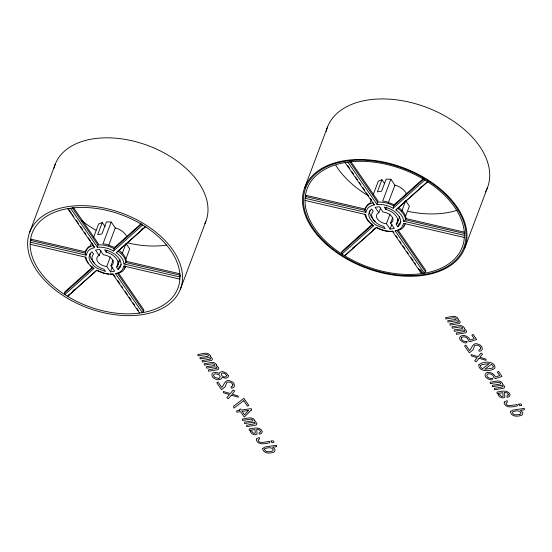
<?xml version="1.0" encoding="UTF-8"?>
<svg xmlns="http://www.w3.org/2000/svg" width="552" height="552" viewBox="0 0 552 552"><rect width="100%" height="100%" fill="white"/><g stroke="black" fill="none" stroke-linecap="round" stroke-linejoin="round"><path stroke-width="0.83" d="M373.614 203.481L374.256 204.916A16.677 10.426 20.6 0 0 367.032 209.422L365.866 212.423L305.132 198.292L305.346 195.898A82.876 51.819 20.6 0 1 343.102 162.902L349.961 161.853A82.876 51.819 20.6 0 1 421.618 178.123L428.359 182.263A82.876 51.819 20.6 0 1 464.411 234.655L464.108 239.872A82.876 51.819 20.6 0 1 426.351 272.867L419.486 273.916A82.876 51.819 20.6 0 1 347.836 257.653L341.088 253.513A82.876 51.819 20.6 0 1 305.042 201.114L305.097 198.485L306.084 195.346L365.293 209.118L365.755 207.214L367.936 204.337L370.102 202.991L371.317 199.762M305.967 196.933L306.084 195.346M31.112 239.982L31.188 239.209L85.622 251.871L86.084 249.966L88.265 247.096L90.431 245.75L91.646 242.521M142.63 224.974L113.519 251.001C108.654 248.262 102.976 246.751 97.387 247.248L98.27 243.673L73.602 207.807M424.778 180L393.19 208.242C388.325 205.51 382.646 203.992 377.057 204.488L377.941 200.914L350.968 161.708M113.519 251.001L114.533 247.455L140.953 223.829M393.19 208.242L394.204 204.695L423.708 178.31M31.188 239.209L30.229 242.162L86.195 255.176L87.361 252.174A16.677 10.426 20.6 0 1 94.585 247.675L93.944 246.24M125.207 265.892L123.917 266.105L122.751 269.107A16.677 10.426 20.6 0 1 115.527 273.613L142.381 312.646L143.982 310.1L118.342 272.833M125.766 266.154L124.421 268.962A16.76 10.474 20.6 0 1 117.397 273.343L115.527 273.613M405.437 223.394L404.092 226.21A16.76 10.474 20.6 0 1 397.067 230.584L395.197 230.853L424.343 273.219L425.944 270.68L398.006 230.074M180.262 275.821L179.952 276.987L123.993 263.966C123.586 259.192 120.012 255.348 116.244 252.712L145.349 226.693M29.739 232.061L55.228 164.255M64.543 292.953L92.86 267.637L93.868 268.576L64.763 294.595L64.543 292.953L64.998 291.739L92.688 266.989M105.032 273.337A16.76 10.474 20.6 0 1 102.072 272.384L96.593 270.287L67.489 296.307L68.641 295.513L69.097 294.299M85.622 251.871L85.167 253.085L86.195 255.176M93.467 237.677L98.622 223.953L102.272 222.518L105.039 226.541M102.272 222.518L97.718 234.628L101.913 233.986L106.467 221.876L111.207 222.028L115.258 227.914L117.831 228.742A13.593 8.501 20.6 0 1 126.856 237.091M111.207 222.028L103.017 243.825L106.446 244.315L114.533 247.455M113.07 260.185L110.945 265.836L114.65 271.218L110.455 271.86L106.75 266.478L104.866 266.202A8.618 5.389 20.6 0 1 97.973 256.19L99.167 255.452L100.988 250.608M106.15 252.126L104.57 249.821C110.676 251.098 117.038 254.431 119.908 260.213A11.792 7.369 20.6 0 1 120.722 265.457L120.35 266.989L118.128 269.535L116.548 267.23L117.597 265.85A13.593 8.501 20.6 0 0 108.73 252.961L106.15 252.126L106.757 250.511M108.578 245.668L115.258 227.914M106.75 266.478L110.393 256.79M110.455 271.86L112.277 267.016M116.851 266.423L119.273 259.971M117.597 265.85L120.025 259.392M122.151 253.741L125.794 244.053M118.128 269.535L119.039 267.113L121.261 264.567M125.752 259.392L129.692 248.897L126.097 243.667M119.197 250.463C122.703 253.092 125.918 256.873 126.422 261.365L125.966 262.573L123.993 263.966M180.373 289.22A80.557 50.37 20.6 0 0 83.076 205.648A80.557 50.37 20.6 0 0 51.722 287.061A80.557 50.37 20.6 0 0 180.373 289.22L205.862 221.414M304.759 187.542L327.515 127.001M364.831 214.231C365.652 219.254 369.785 222.773 373.538 225.816L341.957 254.058L341.736 252.409L342.192 251.201L372.345 224.236M365.293 209.118L364.837 210.326L365.866 212.423M373.131 194.918L378.292 181.194L381.943 179.759L384.709 183.781M381.943 179.759L377.389 191.868L381.584 191.227L386.138 179.117L390.878 179.269L394.928 185.155L397.502 185.983A13.593 8.501 20.6 0 1 406.527 194.332M390.878 179.269L382.688 201.066L386.117 201.563L394.204 204.695M392.741 217.426L390.616 223.077L394.321 228.459L390.126 229.101L386.421 223.719L384.537 223.45A8.618 5.389 20.6 0 1 377.644 213.438L378.838 212.692L380.659 207.849M385.82 209.374L384.24 207.069C390.347 208.339 396.702 211.671 399.579 217.46A11.792 7.369 20.6 0 1 400.393 222.704L400.021 224.236L397.799 226.782L396.212 224.478L397.267 223.091A13.593 8.501 20.6 0 0 388.401 210.202L385.82 209.374L386.731 206.952M388.249 202.915L394.928 185.155M386.421 223.719L390.064 214.031M390.126 229.101L391.948 224.257M396.212 224.478L398.033 219.634M397.267 223.091L399.696 216.632M401.821 210.981L405.761 200.486M397.799 226.782L398.71 224.36L400.931 221.814M405.423 216.632L409.363 206.144L405.768 200.914M398.289 207.262C402.035 209.96 405.554 213.859 406.093 218.606L405.637 219.813L403.657 221.214C403.257 216.439 399.682 212.589 395.915 209.953L427.496 181.712M464.687 248.227A85.525 53.475 20.6 0 0 361.387 159.493A85.525 53.475 20.6 0 0 328.102 245.937A85.525 53.475 20.6 0 0 464.687 248.227L487.45 187.687M124.069 268.817L125.849 266.471M403.74 226.058L404.547 224.995M141.754 223.912L114.078 248.662C109.151 245.985 103.438 244.481 97.814 244.881L72.174 207.614M72.871 290.925L74.127 289.8M141.898 229.204L143.154 228.079M68.641 295.513L96.945 270.204M116.244 252.712L145.852 226.472M341.736 252.409L372.531 224.878M423.901 178.945L393.748 205.903C388.822 203.226 383.109 201.728 377.485 202.122L349.547 161.522M352.693 248.027L353.977 246.882M372.579 230.246L374.504 228.528M404.064 202.101L405.982 200.376M420.1 187.763L421.383 186.61M376.257 227.527L344.676 255.769L376.616 227.445L376.257 227.527L380.942 229.632A16.677 10.426 20.6 0 0 392.396 231.281L392.872 231.226L393.838 232.627M395.915 209.953L427.979 181.511M110.945 265.836L112.139 265.091A8.618 5.389 20.6 0 0 105.246 255.079L103.362 254.81L99.657 249.428L95.461 250.07L99.167 255.452M390.616 223.077L391.803 222.339A8.618 5.389 20.6 0 0 384.916 212.327L383.033 212.051L379.327 206.669L375.132 207.31L378.838 212.692M519.791 414.338L520.508 414.083L521.033 412.979C519.729 409.75 515.409 410.964 512.911 411.688L512.373 412.799C513.498 415.759 517.403 414.876 519.729 414.345M218.516 378.389L219.544 378.051L220.248 376.526L219.034 374.76L215.411 373.697L213.679 374.718L213.562 375.581L214.797 377.375L218.488 378.389M487.678 372.503C484.939 372.51 484.118 375.981 486.208 377.527C487.381 378.92 493.24 381.625 492.563 378.327C490.355 378.872 487.513 377.954 486.767 375.636L487.492 374.125C490.072 372.89 493.798 374.829 493.874 377.789L495.592 378.589L502.009 376.429L498.463 371.268L497.311 372.186L499.663 375.608L495.503 377.023C494.371 373.959 490.928 372.007 487.713 372.503M69.11 208.401L65.929 208.96A77.901 48.707 20.6 0 0 30.443 239.975L30.153 244.881A77.901 48.707 20.6 0 0 64.039 294.133L70.38 298.025A77.901 48.707 20.6 0 0 137.731 313.315L144.182 312.328A77.901 48.707 20.6 0 0 179.669 281.313L179.959 276.407A77.901 48.707 20.6 0 0 146.073 227.155L139.732 223.263A77.901 48.707 20.6 0 0 72.381 207.973L69.262 208.621M406.093 218.606L464.467 232.185M305.629 196.553L364.837 210.326L365.3 208.421L366.273 207.145A16.76 10.474 20.6 0 1 373.29 202.763M464.846 233.586L405.637 219.813C405.099 215.073 401.58 211.168 397.833 208.47M403.657 221.214L464.391 235.338M305.056 200.431L365.79 214.562C366.19 219.337 369.771 223.187 373.538 225.816M464.322 237.477L403.588 223.353L402.415 226.355A16.677 10.426 20.6 0 1 395.197 230.853M126.422 261.365L180.035 273.833M30.733 240.424L85.167 253.085L85.629 251.181L86.602 249.897A16.76 10.474 20.6 0 1 93.626 245.523M180.414 275.241L125.966 262.573C125.428 257.832 121.909 253.927 118.162 251.229M30.16 244.301L86.119 257.315L86.485 259.668L88.285 263.207M123.917 266.105L179.883 279.126M379.355 228.859L381.742 229.625A16.76 10.474 20.6 0 0 383.957 230.377M377.154 227.721L378.624 228.48M96.593 270.287L101.271 272.391A16.677 10.426 20.6 0 0 112.725 274.04L139.58 313.074M90.528 265.857L92.274 267.189M93.868 268.576C89.99 265.705 86.064 261.896 85.167 256.984M397.067 230.584L425.488 271.888M347.905 162.122L377.057 204.488M420.369 269.686L422.963 273.461M347.76 165.662L349.692 168.463M351.617 171.265L353.542 174.059M355.467 176.861L357.399 179.662M359.324 182.464L360.767 184.561M362.698 187.363L364.624 190.164M366.549 192.965L367.991 195.063M370.406 198.568L371.848 200.666M395.763 235.428L397.212 237.526M399.62 241.024L401.062 243.128M402.988 245.93L404.92 248.731M406.845 251.526L408.287 253.63M410.695 257.128L413.103 260.627M414.552 262.731L415.511 264.132M418.402 268.327L420.334 271.129M345.11 162.55L374.256 204.916M392.396 231.281L421.549 273.647L421.293 272.529M117.397 273.343L143.527 311.314M70.532 208.214L97.387 247.248M68.462 208.96L71.367 213.175M72.333 214.583L73.789 216.695M76.204 220.207L78.626 223.726M80.557 226.541L82.496 229.349M84.428 232.164L85.884 234.269M88.299 237.788L90.721 241.307M92.17 243.411L93.136 244.819M113.691 274.689L115.14 276.793M117.562 280.312L119.977 283.825M121.426 285.936L122.399 287.344M125.297 291.559L127.236 294.375M129.168 297.19L131.107 299.998M133.039 302.813L134.495 304.925M136.91 308.437L138.366 310.548M67.73 208.642L94.585 247.675M90.3 253.402A11.792 7.369 20.6 0 0 91.115 258.647L93.405 261.986A11.792 7.369 20.6 0 0 94.44 263.166M113.201 273.985A16.76 10.474 20.6 0 1 110.407 274.109M108.91 274.02A16.76 10.474 20.6 0 1 106.577 273.682M166.49 245.074A77.901 48.707 20.6 0 1 127.588 242.811M95.869 230.212A77.901 48.707 20.6 0 1 81.882 220.786M53.999 168.194A80.557 50.37 20.6 0 1 147.412 145.369A80.557 50.37 20.6 0 1 204.882 223.684M375.284 221.462A11.792 7.369 20.6 0 1 373.076 219.227L370.785 215.894A11.792 7.369 20.6 0 1 369.971 210.65M392.872 231.226A16.76 10.474 20.6 0 1 384.703 230.577M457.111 210.271A82.876 51.819 20.6 0 1 408.245 211.395M368.529 195.905A82.876 51.819 20.6 0 1 335.775 165.29M326.163 131.39A85.525 53.475 20.6 0 1 426.703 107.44A85.525 53.475 20.6 0 1 485.505 191.855M226.465 375.484L225.975 376.699C224.188 377.513 221.759 376.333 221.262 374.463L221.78 373.29L223.436 373.035L225.285 373.814L226.465 375.484M228.328 375.781L228.204 376.954L226.113 378.244L222.104 377.43C220.358 382.26 210.857 378.858 211.968 373.973A4.685 2.926 20.6 0 1 213.52 372.655L216.446 372.441L219.406 373.511L219.551 373.055A4.513 2.822 20.6 0 1 223.263 371.744L226.555 373.166L228.328 375.781M210.34 355.867L210.236 356.661L211.299 357.261L212.465 358.966L211.789 360.38L202.28 362.015L202.108 360.622L210.581 359.014A1.29 0.807 20.6 0 0 210.167 357.993L208.663 357.613L200.155 358.924L199.976 357.53L207.78 356.33L208.449 355.923L208.366 355.226L206.538 354.522L198.03 355.833L197.851 354.439C201.577 354.363 208.18 350.955 210.34 355.867M216.688 365.1L216.584 365.893L217.654 366.5L218.82 368.198L218.143 369.619L208.635 371.248L208.456 369.854L216.929 368.246A1.29 0.807 20.6 0 0 216.522 367.225L215.018 366.845L206.51 368.156L206.331 366.763L214.135 365.562L214.804 365.155L214.714 364.458L212.893 363.754L204.385 365.065L204.205 363.671C207.925 363.596 214.535 360.187 216.688 365.1M254.81 420.5L254.707 421.293L255.769 421.901L256.935 423.598L256.259 425.019L246.751 426.648L246.578 425.254L255.052 423.646A1.29 0.807 20.6 0 0 254.644 422.625L253.133 422.245L244.626 423.556L244.446 422.163L252.25 420.962L252.919 420.555L252.837 419.858L251.008 419.154L242.5 420.465L242.321 419.071C246.047 418.996 252.65 415.587 254.81 420.5M458.139 319.001L458.036 319.794L459.098 320.395L460.264 322.099L459.588 323.513L450.08 325.149L449.908 323.755L458.381 322.147A1.29 0.807 20.6 0 0 457.974 321.126L456.463 320.746L447.955 322.057L447.776 320.664L455.579 319.463L456.249 319.056L456.166 318.359L454.337 317.655L445.83 318.966L445.65 317.572C449.376 317.49 455.98 314.088 458.139 319.001M464.494 328.233L464.384 329.026L465.453 329.634L466.619 331.331L465.943 332.746L456.435 334.381L456.256 332.987L464.729 331.379A1.29 0.807 20.6 0 0 464.322 330.358L462.817 329.979L454.31 331.29L454.13 329.896L461.934 328.695L462.604 328.288L462.514 327.591L460.692 326.887L452.185 328.198L452.005 326.805C455.724 326.729 462.334 323.32 464.494 328.233M502.61 383.633L502.506 384.427L503.569 385.034L504.735 386.731L504.059 388.146L494.551 389.781L494.378 388.387L502.851 386.779A1.29 0.807 20.6 0 0 502.444 385.758L500.933 385.379L492.425 386.69L492.253 385.296L500.05 384.095L500.726 383.688L500.636 382.991L498.808 382.288L490.3 383.599L490.121 382.205C493.847 382.129 500.45 378.72 502.61 383.633M493.398 366.411L492.688 367.922L491.687 368.267L484.704 369.281L491.487 364.196L493.398 366.411M262.883 448.307L262.724 449.418C264.387 454.02 270.452 453.489 274.151 452.047L275.082 450.094L274.565 448.893L272.667 447.244L276.6 446.644L276.421 445.257L264.96 447.01L262.883 448.307M480.55 365.569L480.826 367.342L482.531 368.736L489.431 363.561L482.137 364.561L480.55 365.569M510.683 411.44L510.524 412.551C512.187 417.146 518.252 416.622 521.951 415.18L522.882 413.227L522.364 412.027L520.474 410.377L524.4 409.777L524.221 408.383L512.76 410.136L510.683 411.44M232.916 384.847L232.213 386.359L231.102 386.711L231.274 388.104C236.284 388.325 234.883 381.984 230.984 381.328C225.382 378.244 224.367 384.433 221.807 387.469L218.026 381.977L216.798 382.784L221.538 389.677L225.119 386.855L226.844 382.391C229.039 381.37 232.144 382.501 232.916 384.847M480.716 347.981L480.012 349.492L478.901 349.844L479.074 351.238C484.083 351.458 482.683 345.117 478.784 344.462C473.181 341.377 472.167 347.56 469.607 350.603L465.826 345.11L464.598 345.918L469.338 352.804L472.919 349.989L474.644 345.524C476.838 344.503 479.943 345.628 480.716 347.981M256.528 439.068L256.363 440.172C258.377 445.533 265.443 443.622 269.576 442.787L269.404 441.393L261.917 442.538L260.006 442.262A2.622 1.642 20.6 0 1 258.226 440.413L258.84 439.295L259.592 439.04L259.412 437.646L257.301 438.219L256.528 439.068M461.479 337.852L461.355 338.7C462.1 341.019 464.943 341.936 467.158 341.391C467.599 345.407 458.767 340.881 459.574 337.748C461.534 333.242 469.007 336.071 470.09 340.087L474.251 338.68L471.898 335.257L473.05 334.333L476.604 339.494L470.187 341.653L468.462 340.853C468.386 337.893 464.66 335.954 462.079 337.189L461.479 337.852M504.328 402.201L504.162 403.305C506.177 408.666 513.243 406.755 517.376 405.92L517.203 404.526L509.717 405.672L507.805 405.396A2.622 1.642 20.6 0 1 506.025 403.546L506.639 402.429L507.391 402.173L507.212 400.78L505.101 401.352L504.328 402.201M260.516 431.367L259.985 432.478L259.081 432.768L259.247 434.162L261.351 433.575L262.359 431.595C260.33 426.247 253.285 428.193 249.159 429.014L249.338 430.408L255.003 429.539L255.314 433.106L253.872 433.32L252.381 432.195L252.057 431.243L250.201 430.995C250.691 433.734 254.644 435.907 257.039 434.107L256.756 429.27A2.629 1.642 20.6 0 1 259.592 430.029L260.516 431.367M264.67 449.038L264.574 449.666C265.898 452.868 270.197 451.667 272.709 450.949L273.233 449.846C271.929 446.623 267.61 447.831 265.105 448.555L264.67 449.038M508.316 394.501L507.785 395.611L506.881 395.901L507.046 397.295L509.151 396.709L510.158 394.728C508.13 389.381 501.085 391.327 496.959 392.148L497.138 393.535L502.803 392.672L503.12 396.239L501.671 396.453L500.181 395.329L499.857 394.369L498.001 394.121C498.49 396.867 502.444 399.041 504.838 397.24L504.556 392.403A2.629 1.642 20.6 0 1 507.391 393.162L508.316 394.501M271.018 441.055L271.135 441.855L272.032 442.531L273.923 442.249L273.806 441.448L272.909 440.772L271.018 441.055M518.818 404.188L518.935 404.989L519.832 405.665L521.723 405.382L521.606 404.582L520.708 403.898L518.818 404.188M89.762 254.293L89.389 255.824A11.792 7.369 20.6 0 0 90.204 261.068L92.495 264.408A11.792 7.369 20.6 0 0 98.373 268.879L105.542 271.46L103.962 269.155L101.382 268.327A13.593 8.501 20.6 0 1 92.515 255.438L93.564 254.051L91.984 251.746L89.762 254.293M369.433 211.54L369.06 213.072A11.792 7.369 20.6 0 0 369.874 218.316L372.165 221.649A11.792 7.369 20.6 0 0 378.037 226.12L385.213 228.707L383.633 226.403L381.052 225.568A13.593 8.501 20.6 0 1 372.186 212.679L373.235 211.299L371.655 208.994L369.433 211.54M478.832 364.817C478.301 372.393 491.57 371.655 494.985 368.012C495.517 360.442 482.248 361.174 478.832 364.817M231.309 395.135L228.335 398.744L226.824 397.688L229.418 394.556L223.422 392.741L223.325 391.458L230.232 393.569L233.227 389.953L234.717 390.988L232.123 394.142L238.16 395.991L238.236 397.24L231.309 395.135M479.108 358.269L476.134 361.877L474.63 360.822L477.218 357.689L471.222 355.874L471.125 354.591L478.039 356.702L481.027 353.087L482.524 354.122L479.923 357.275L485.96 359.124L486.043 360.366L479.108 358.269M248.648 410.405L244.515 414.814L242.162 411.392L248.648 410.405M251.374 409.984L244.274 417.064L240.548 411.64L236.822 412.213L236.642 410.819L239.665 410.357L239.23 409.722L240.458 408.915L241.279 410.108L251.201 408.59L251.374 409.984M243.756 400.69L233.972 408.066L233.496 406.251L243.943 398.371L248.766 405.382L247.537 406.189L243.756 400.69M328.757 245.605A84.532 52.854 20.6 0 0 463.763 247.876A84.532 52.854 20.6 0 0 361.657 160.177A84.532 52.854 20.6 0 0 328.757 245.605"/></g></svg>
